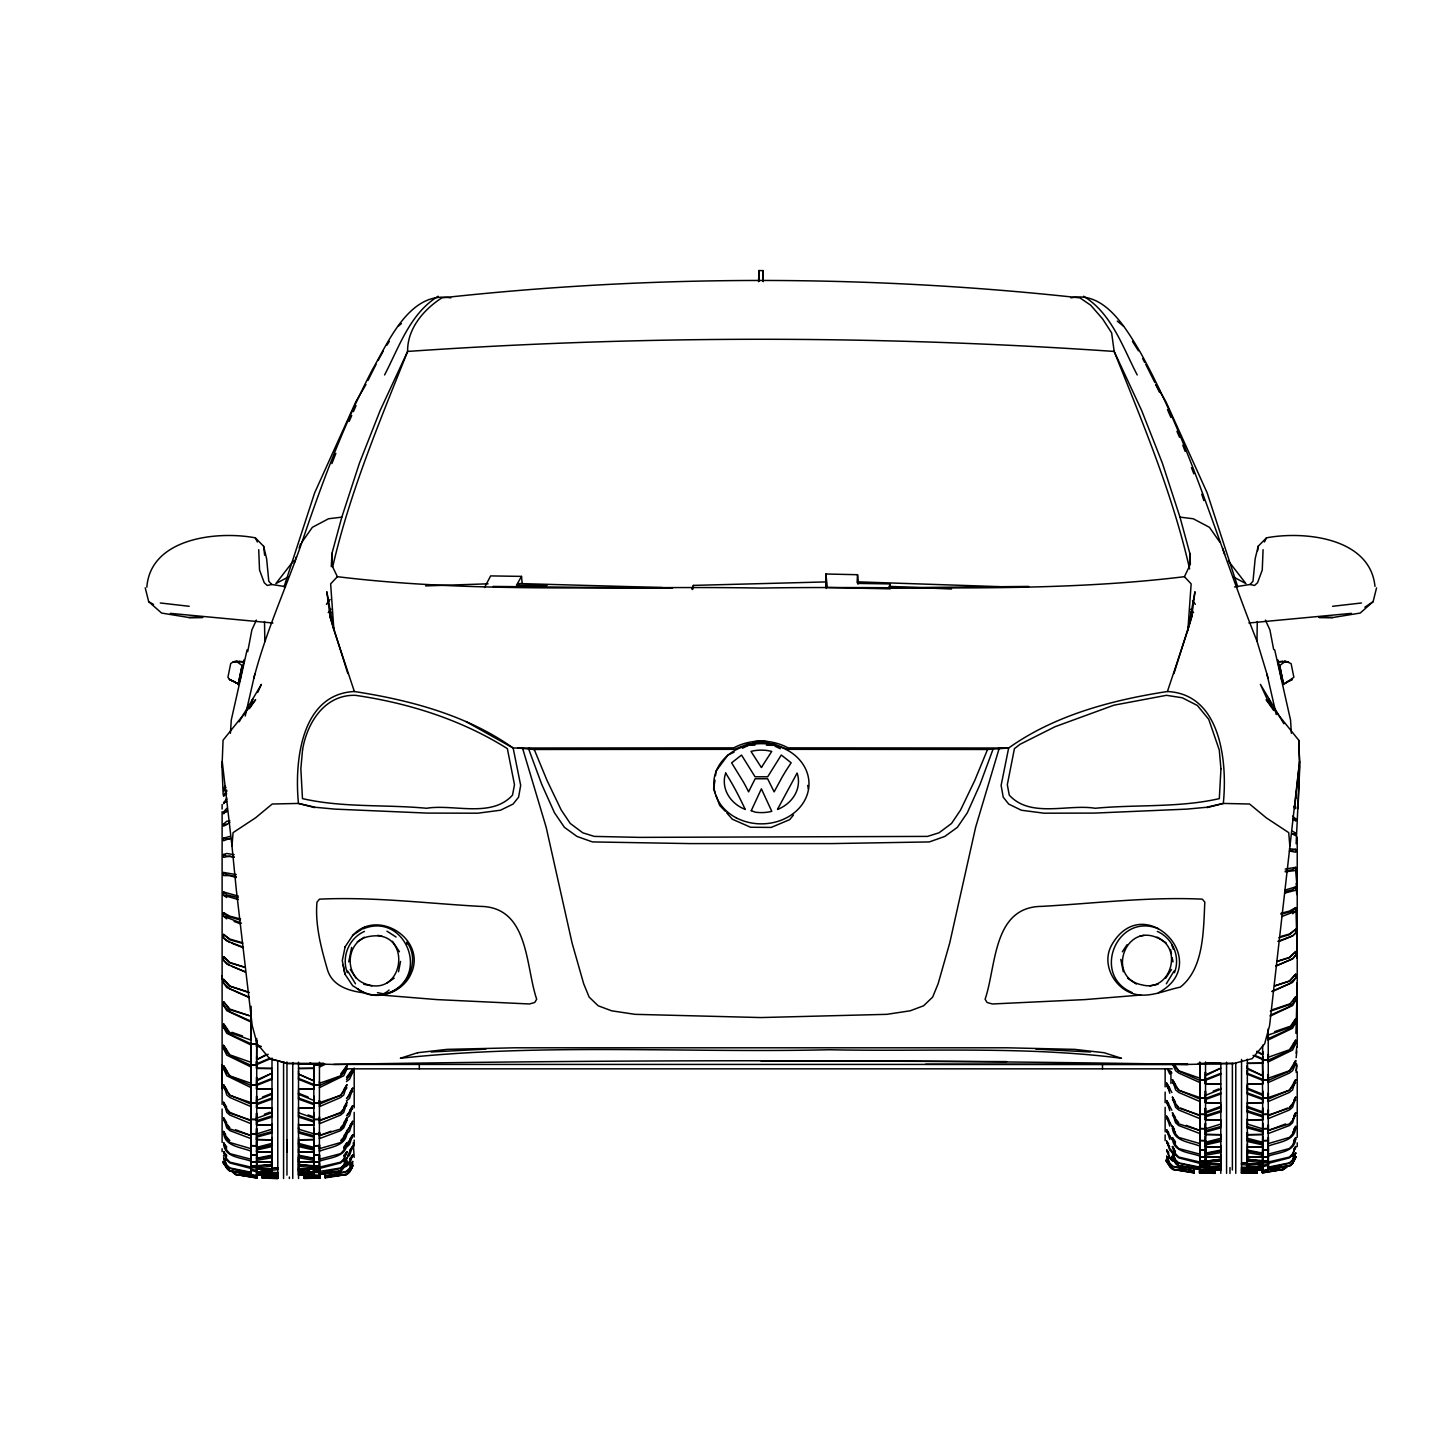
<?xml version="1.0" encoding="UTF-8"?>
<svg xmlns="http://www.w3.org/2000/svg" width="1449" height="1449" viewBox="0 0 1449 1449"><rect width="100%" height="100%" fill="white"/><g stroke="black" fill="none" stroke-linecap="round" stroke-linejoin="round"><path stroke-width="1.5" d="M222.114 1088.597L222.114 1064.635M222.114 979.126L222.114 975.793M286.956 1152.335L286.956 1139.892M298.512 1166.155L313.835 1167.948L313.98 1168.999L298.512 1169.271L298.512 1167.568M298.512 1162.116L298.512 1157.697L313.835 1160.341L313.98 1161.863L298.512 1162.116L313.69 1161.826L313.817 1166.463L298.512 1164.29M313.799 1119.479L313.69 1124.75L298.512 1125.004L313.98 1124.804L313.944 1116.817L314.089 1119.552L319.541 1119.389L313.799 1119.479L313.98 1152.027L298.512 1152.263L298.566 1140.562M319.414 1170.249L319.414 1174.469L340.624 1170.973C351.401 1156.103 348.847 1162.786 340.624 1171.118L319.414 1174.578L325.771 1173.002M308.691 1174.451L319.613 1175.32L319.468 1168.474L340.624 1162.967L343.757 1160.16L346.909 1151.611L343.757 1158.928L340.624 1162.17L319.414 1167.151L319.414 1161.21C329.666 1157.389 346.872 1157.534 346.909 1142.754L343.757 1150.234L340.624 1153.639L319.414 1159.254L319.414 1151.212C329.702 1146.974 347.217 1146.413 346.909 1131.452L343.757 1138.986L340.624 1142.518L319.414 1148.695L319.414 1138.66L340.624 1130.637L343.757 1127.865L346.909 1120.276L346.909 1117.885L343.757 1125.348L340.624 1128.97L319.414 1135.618L319.468 1100.244L319.414 1102.671L340.624 1095.408L346.909 1084.758L343.757 1094.955L340.624 1097.527L319.414 1106.638L319.505 1103.558M319.414 1102.671L319.468 1062.226M325.21 1173.654L325.21 1177.874L346.402 1174.541C349.517 1173.925 356.382 1161.156 349.644 1168.111C356.309 1159.816 349.734 1173.147 346.402 1174.378L325.21 1177.204M1194.121 1167.133L1194.121 1170.538L1172.929 1166.264L1169.796 1163.275L1166.644 1156.23L1169.796 1164.036L1172.929 1166.753L1194.121 1171.281M1199.917 1163.728L1199.917 1167.133L1178.725 1162.859L1175.592 1159.87L1172.44 1152.806L1175.592 1160.631L1178.725 1163.348L1199.917 1167.876M1199.917 1163.384L1178.725 1157.86L1175.592 1155.07L1172.44 1146.521L1175.592 1153.839L1178.725 1157.063L1199.917 1162.044L1199.917 1156.103C1189.683 1152.281 1172.458 1152.426 1172.44 1137.646L1175.592 1145.127L1178.725 1148.532L1199.917 1154.165L1199.917 1146.105C1189.629 1141.866 1172.114 1141.323 1172.44 1126.362L1175.592 1133.879L1178.725 1137.411L1199.917 1143.605L1199.863 1127.449M1199.863 1171.607L1215.023 1172.549L1199.736 1172.802L1199.7 1168.51M1205.659 1168.184L1220.819 1169.144L1205.532 1169.397L1205.532 1165.902M1220.819 1164.163L1220.819 1165.594L1205.532 1166.807L1205.659 1163.873L1220.819 1164.163L1205.351 1163.891L1205.514 1162.841L1220.819 1161.066L1220.783 1154.219M1296.801 1010.134L1296.819 982.965M1296.801 938.608L1295.931 907.798M1296.801 885.828L1296.149 870.632M1296.801 882.713L1296.149 868.784M256.672 1038.516L256.545 1046.486L260.965 1046.504M256.582 1081.57L256.6 1077.132L256.708 1080.845L271.995 1073.22L256.69 1079.922L256.654 1084.486L256.835 1088.851L271.995 1089.05L256.545 1088.942L256.582 1081.57L256.437 1084.939L250.985 1084.812L256.727 1084.848L256.708 1100.443L271.995 1094.267L271.995 1093.234L262.432 1097.056M256.545 1046.486L256.437 1043.986L250.985 1043.878L256.727 1043.878L256.545 1068.384L271.995 1068.474L256.835 1068.293L256.727 1065.015L250.985 1064.997L256.437 1065.106L256.582 1061.483L256.654 1063.856L270.075 1058.132M1205.351 1083.834L1205.405 1076.462L1205.242 1079.831L1199.79 1079.704L1205.55 1079.759L1205.659 1083.743L1220.819 1083.961L1205.351 1083.834L1205.423 1072.043L1205.532 1075.738L1220.801 1068.13M1205.423 1108.105L1205.351 1119.715L1220.819 1119.896L1205.659 1119.642L1205.55 1114.39L1199.79 1114.299L1205.242 1114.444L1205.423 1108.105L1205.477 1115.603L1220.801 1110.713L1220.819 1063.367L1205.659 1063.186M256.582 1116.817L256.437 1119.552L250.985 1119.389L256.727 1119.479L256.835 1124.75L271.995 1125.004L256.545 1124.804L256.6 1113.194L256.654 1120.711L271.995 1115.821M298.53 1172.513L298.53 1156.103L313.853 1158.711L313.98 1174.722L298.512 1175.012L313.817 1174.197M319.486 1178.146L304.308 1178.327L304.326 1174.36M304.308 1178.327L304.344 1174.179M1241.576 1167.767L1241.539 1173.219L1257.007 1173.038L1257.098 1167.767M1247.39 1152.571L1247.335 1161.066L1262.659 1162.841L1262.804 1163.891L1247.335 1164.163L1262.496 1163.873L1262.622 1166.807L1247.335 1165.594M256.727 1043.878L256.708 1059.708L268.174 1054.274M256.727 1119.479L256.437 1145.797L250.985 1145.634L256.727 1145.761L256.654 1158.711L271.995 1156.103M298.566 1148.84L298.512 1174.922L309.434 1174.396M298.566 1137.483L298.53 1145.072L313.853 1148.496L313.835 1145.833L319.541 1145.634L314.089 1145.797L313.926 1141.269L313.98 1161.863M298.566 1127.431L298.512 1132.955L313.835 1137.175L313.98 1139.62L298.512 1139.82L313.69 1139.548L313.799 1133.77L298.512 1129.151L298.566 1123.772M1220.801 1110.713L1220.801 1126.489L1205.477 1130.673L1205.496 1127.449L1205.659 1134.458L1220.819 1134.712L1205.351 1134.513L1205.423 1123.247L1205.242 1128.735L1199.79 1128.572L1205.55 1128.68L1205.242 1140.707L1199.79 1140.526L1205.55 1140.653L1205.477 1153.621L1220.801 1151.013L1220.783 1134.332M1247.39 1143.732L1247.335 1169.814L1262.804 1169.615L1262.659 1151.52M1262.496 1134.458L1247.335 1134.712L1262.804 1134.513L1262.659 1132.086L1247.335 1127.847L1247.354 1126.489L1262.677 1130.673L1262.731 1123.247L1262.622 1142.229L1247.335 1138.262M1247.354 1136.795L1247.39 1132.375L1247.335 1141.468L1262.659 1144.927L1262.804 1146.92L1247.335 1147.155L1262.496 1146.884L1262.731 1136.179L1262.804 1146.92M1247.335 1127.847L1247.39 1122.323M256.727 1065.015L256.708 1080.845L256.69 1079.922M256.654 1158.711L256.69 1156.628M298.566 1107.887L298.512 1117.052L313.835 1121.979L313.98 1124.804M758.986 281.323L759.095 270.492L758.533 281.631M1205.532 1061.936L1205.532 1075.738L1205.496 1074.832M1220.801 1088.127L1220.819 1089.159L1205.532 1095.353L1205.55 1079.759M1205.477 1153.621L1205.496 1151.52M1247.39 1118.664L1247.335 1124.044L1262.622 1128.825L1262.677 1118.809M1262.804 1119.715L1262.659 1116.889L1247.335 1111.944L1247.354 1110.713L1262.677 1115.603L1262.731 1108.105L1262.804 1119.715L1247.335 1119.896L1262.496 1119.642L1262.604 1114.39L1268.364 1114.299L1262.912 1114.444L1262.767 1111.727M1247.335 1111.944L1247.39 1102.798M256.582 1100.099L256.437 1103.178L250.985 1103.033L256.727 1103.106L256.708 1118.23L271.995 1112.705M232.565 1172.114L235.698 1174.523L256.908 1177.983L256.727 1145.761L256.654 1148.496L271.995 1145.072L271.959 1137.483M298.566 1094.756L298.512 1099.085L313.835 1104.645L313.98 1107.833L298.512 1107.996L313.69 1107.761M298.53 1097.998L313.853 1103.522L313.926 1096.042L313.817 1100.443L298.512 1094.267L298.53 1093.234L308.094 1097.056M298.512 1094.267L298.566 1090.101M332.69 566.867C349.716 492.606 379.493 422.021 407.622 351.437C407.223 328.742 423.633 309.543 441.854 297.878C653.517 274.658 868.277 274.658 1079.94 297.878L1090.735 305.232L1102.635 318.961L1111.637 332.872L1114.172 351.437L1141.649 410.502L1162.333 463.064L1179.975 517.13L1189.792 553.246L1189.647 565.798L1184.431 576.684C1044.095 593.855 901.966 585.505 760.906 588.077C619.828 585.577 477.699 593.818 337.363 576.684L330.644 583.893L333.904 630.007L354.371 691.517C409.777 700.03 467.158 715.208 513.145 748.028L520.68 785.376L518.579 797.185L513.055 804.086L500.466 810.226L477.772 813.197L427.201 813.088L335.009 809.122L315.556 807.31L298.476 803.434L272.213 804.014L255.441 817.906L233.072 832.632L231.967 845.908L236.386 890.537L252.198 1025.548L257.143 1043.769L269.677 1058.676L287.953 1063.457L333.777 1064.417L1188.017 1064.417L1233.842 1063.457L1252.117 1058.676L1264.651 1043.769L1269.596 1025.548L1299.554 761.486L1298.739 740.222L1266.172 699.632L1273.635 710.445M1220.801 1157.534L1220.819 1169.814L1205.351 1169.615L1205.55 1140.653L1205.477 1143.406L1220.801 1139.983L1220.783 1120.457M1220.783 1104.392L1220.819 1107.597L1205.532 1113.122L1205.55 1097.998L1199.79 1097.925L1205.242 1098.07L1205.405 1094.991M1247.39 1089.648L1247.335 1093.977L1262.659 1099.556L1262.804 1102.743L1247.335 1102.888L1262.496 1102.653L1262.604 1097.998L1268.364 1097.925L1262.912 1098.07L1262.767 1094.991M298.566 1075.683L298.512 1079.306L313.835 1085.446L313.98 1088.942L298.512 1089.05L313.69 1088.851L313.799 1065.015L319.541 1064.997L314.089 1065.106L313.98 1068.384L298.512 1068.474L313.69 1068.293L313.799 1065.015M1205.55 1114.39L1205.532 1128.825L1220.819 1124.044M1247.335 1074.216L1247.39 1070.576L1247.335 1074.216L1262.659 1080.338L1262.804 1083.834L1247.335 1083.961L1262.496 1083.743L1262.604 1079.759L1268.364 1079.704L1262.912 1079.831L1262.604 1059.925L1268.364 1059.889L1262.912 1060.016L1262.804 1063.276L1247.335 1063.367L1262.496 1063.186L1262.604 1059.925M271.995 1131.578L256.654 1135.762L256.69 1132.557L256.708 1147.336L271.995 1143.37M240.516 1172.458L229.902 1171.118C219.288 1156.157 221.534 1162.641 229.902 1171.118L251.112 1174.578L251.112 1168.492L229.902 1162.967L226.769 1160.16L223.617 1151.611L226.769 1158.928L229.902 1162.17L251.112 1167.151L251.112 1161.21C240.86 1157.389 223.653 1157.534 223.617 1142.754L226.769 1150.234L229.902 1153.639L251.112 1159.254L251.112 1151.212C240.806 1146.974 223.309 1146.413 223.617 1131.452L226.769 1138.986L229.902 1142.518L251.112 1148.695L251.112 1138.66L229.902 1130.637L226.769 1127.865L223.617 1117.885L226.769 1125.348L229.902 1128.97L251.112 1135.618L251.112 1123.736L229.902 1115.096L226.769 1112.415L223.617 1102.236L226.769 1109.536L229.902 1113.194L251.112 1120.204L251.112 1106.638L229.902 1097.527L226.769 1094.955L223.617 1084.758L229.902 1095.408L251.112 1102.671L251.112 1087.656L226.769 1075.774L223.617 1068.927L223.617 1065.685L229.902 1075.864L251.112 1083.309L251.112 1067.025L226.769 1055.144L223.617 1048.732L223.617 1045.29L229.902 1054.872L251.112 1062.352L251.112 1045.055L226.769 1033.336L223.617 1027.486L223.617 1023.882L229.902 1032.72L251.112 1040.147L251.112 1022.088L226.769 1010.696L223.617 1005.461L223.617 1001.766L229.902 1009.754L251.039 1016.22L250.985 1167.55L256.582 1167.677L256.69 1164.797M298.512 1074.089L313.817 1080.845L298.512 1074.089L298.566 1070.63M313.799 1145.761L314.089 1155.306L319.541 1155.125L313.799 1155.27L314.089 1162.17L319.541 1162.007L313.799 1162.152L313.98 1174.722M319.468 1170.665L319.414 1174.578L319.505 1162.641M313.147 1172.513L319.776 1172.404L319.776 1178.128L319.468 1163.475M325.264 1172.603L325.21 1177.983L325.282 1172.169M1205.496 1159.689L1205.477 1161.156L1220.801 1159.399L1220.783 1145.308M1205.659 1134.458L1205.532 1142.229L1220.819 1138.262M1276.225 714.52L1267.024 674.274L1256.971 641.074L1257.279 621.512M1257.007 1173.038L1256.772 1168.111M1286.784 1167.006L1283.633 1169.434L1262.441 1172.875L1262.604 1157.045L1268.364 1156.9L1262.912 1157.063L1262.767 1156.067M1262.804 1163.891L1262.912 1157.063M1272.476 1168.166L1289.429 1166.01C1294.029 1164.145 1299.807 1148.025 1292.58 1163.601L1289.429 1166.01L1268.237 1169.47L1268.292 1158.385M313.727 1159.635L313.799 1155.27M313.926 1151.792L313.944 1167.677L319.541 1167.55L313.926 1167.188M319.468 1157.66L319.414 1161.21L319.505 1154.925M319.414 1159.254L319.468 1155.741M319.468 1145.38L319.414 1151.212L319.505 1144.619M826.202 588.457L826.31 581.918L693.401 585.396L691.68 589.037M857.935 584.201L857.971 581.864L999.466 586.646M1262.496 1156.737L1262.604 1150.162L1268.364 1150.017L1262.912 1150.198L1262.731 1146.684L1262.804 1156.755L1247.335 1157.008L1262.496 1156.737L1262.622 1161.355L1247.335 1159.182M1268.237 1156.103L1268.364 1147.662L1268.237 1156.103C1278.471 1152.281 1295.696 1152.426 1295.714 1137.646L1293.685 1140.435M1268.237 1146.105L1268.364 1137.483L1268.237 1146.105C1278.525 1141.866 1296.04 1141.323 1295.714 1126.362L1293.685 1129.332M313.835 1137.175L313.926 1128.354L313.853 1135.762L298.53 1131.578M313.98 1139.62L313.926 1128.354M319.414 1135.618L319.468 1132.557L319.414 1138.66L319.505 1131.85M1247.354 1139.983L1262.677 1143.406L1262.731 1136.179M1270.918 1171.027L1283.633 1169.434L1286.784 1166.825L1283.633 1169.252L1262.441 1172.784L1262.514 1167.785M1262.804 1134.513L1262.731 1123.247M1293.685 1115.929L1295.714 1112.778L1292.58 1122.758L1289.429 1125.547L1268.237 1133.553L1268.364 1127.793M1295.714 1112.778L1292.58 1120.258L1289.429 1123.863L1268.237 1130.51L1268.364 1124.859L1268.237 1133.553M1292.671 1159.345L1295.714 1156.465L1292.58 1163.42L1289.429 1165.847L1268.237 1169.361L1268.364 1155.27L1268.292 1159.707M313.835 1169.289L313.853 1168.166M319.468 1117.433L319.414 1123.736L340.624 1115.096L343.757 1112.415L346.909 1102.236L343.848 1107.145M1268.237 1118.628L1268.364 1113.393L1268.237 1118.628L1289.429 1110.006L1292.58 1107.308L1295.714 1097.147L1293.685 1100.407M1268.237 1115.096L1268.364 1109.988L1268.237 1115.096L1289.429 1108.087L1292.58 1104.446L1295.714 1097.147M1268.292 1165.666L1268.237 1028.79M298.512 1112.705L313.817 1118.23L313.926 1113.194L313.853 1120.711L298.53 1115.821M313.926 1113.194L313.835 1116.98L308.094 1114.933M1247.335 1107.597L1262.622 1113.122L1262.731 1108.105M1268.292 1164.905L1268.364 1160.196M1268.292 1152.553L1268.364 1149.546M313.727 1106.203L313.799 1103.106L319.541 1103.033L314.089 1103.178L313.944 1100.099L313.98 1107.833M313.835 1104.645L313.835 1099.356M1262.804 1102.743L1262.659 1094.249L1247.354 1088.127L1247.39 1084.993L1247.335 1089.159L1262.622 1095.353L1262.731 1090.952L1262.677 1098.414L1247.354 1092.908M1268.237 1101.548L1268.364 1096.911L1268.237 1101.548L1289.429 1092.437L1292.58 1089.865L1295.714 1079.65L1293.685 1082.983M1268.237 1097.581L1268.364 1093.089L1268.237 1097.581L1289.429 1090.3L1295.714 1079.65M1268.292 1142.754L1268.364 1139.892M319.505 1116.799L319.414 1120.204L340.624 1113.194L343.757 1109.536L346.909 1102.236M313.98 1088.942L313.69 1068.293M1199.826 1161.681L1199.736 1164.761L1206.293 1163.837L1199.681 1164.561M1262.804 1083.834L1262.731 1072.043L1262.622 1075.738L1247.335 1068.982L1247.39 1065.522L1247.354 1068.13L1262.622 1075.738L1262.496 1063.186M1268.237 1082.548L1268.364 1078.581L1268.237 1082.548L1289.429 1073.075L1292.58 1070.684L1295.714 1063.82L1295.714 1060.577L1293.685 1063.928M256.582 1153.821L256.437 1155.306L250.985 1155.125L256.727 1155.27L256.437 1162.17L250.985 1162.007L256.727 1162.152L256.437 1166.336L250.985 1166.155L271.995 1164.507M256.69 1170.194L256.545 1174.722L256.727 1155.27M313.835 1085.446L313.944 1081.57M319.468 1081.244L319.414 1083.309L340.624 1075.864L346.909 1065.685L346.909 1068.927L343.757 1075.774L319.414 1087.656M1205.405 1148.713L1205.242 1150.198L1199.79 1150.017L1205.55 1150.162L1205.242 1157.063L1199.79 1156.9L1205.55 1157.045L1205.55 1162.605L1199.79 1162.442L1199.79 1061.954M1205.496 1165.087L1209.861 1165.666M1262.659 1080.338L1262.767 1076.462L1262.677 1079.378L1247.354 1073.311M1268.237 1078.201L1268.364 1074.397L1268.237 1078.201L1289.429 1070.757L1295.714 1060.577M313.98 1068.384L313.853 1063.856M1268.237 1061.918L1268.364 1058.694L1268.237 1061.918L1292.58 1050.036L1295.714 1043.624L1295.714 1040.183L1292.671 1045.182M1262.912 1060.016L1262.767 1056.393L1262.804 1063.276M1262.767 1056.393L1262.659 1059.527L1253.077 1055.397M1268.237 1057.263L1268.364 1054.202L1268.237 1057.263L1289.429 1049.764L1295.714 1040.183M223.2 795.157L222.005 767.191L223.055 740.222L255.622 699.632L249.391 708.652M256.437 1043.986L256.582 1040.165L256.69 1042.519M1296.13 843.716L1299.789 767.191L1298.739 740.222M222.005 767.191L222.24 761.486L231.967 845.908M256.545 1088.942L256.69 1085.446L271.995 1079.306L271.959 1075.683M267.63 1174.36L271.995 1174.614L256.69 1174.686L256.835 1168.963L271.995 1169.271L256.545 1168.999L256.69 1167.948L271.995 1166.155M1199.482 1167.767L1199.555 1173.038L1199.863 1167.278L1206.365 1167.405L1199.555 1167.296L1199.863 1158.385M1298.069 808.651L1299.554 761.486M1268.237 1039.965L1268.364 1037.502L1268.237 1039.965L1292.58 1028.229L1295.714 1022.378L1295.714 1018.774L1292.671 1023.682M1263.075 549.678L1262.26 570.037L1257.551 582.715L1254.562 585.468L1250.07 584.49L1234.548 586.936M256.727 1103.106L256.835 1107.761L271.995 1107.996L256.545 1107.833L256.69 1104.645L271.995 1099.085L271.959 1094.756M1205.55 1097.998L1205.659 1102.653L1220.819 1102.888L1205.351 1102.743L1205.514 1099.556L1220.819 1093.977M298.512 1169.271L313.69 1168.963L313.817 1174.505L298.512 1174.686L302.895 1174.36M331.296 566.668L332.002 553.246L341.819 517.13L359.461 463.064L380.145 410.502L407.622 351.437C642.704 335.226 879.09 335.226 1114.172 351.437C1142.573 422.691 1172.639 493.946 1189.611 568.968M1205.351 1119.715L1205.514 1116.889L1220.819 1111.944L1220.783 1108.63M825.894 574.003L827.288 587.515L890.229 588.837L889.758 583.911L858.514 583.422L857.536 574.71L825.894 574.003L825.731 586.519L826.31 581.918M857.102 582.697L857.536 574.71M889.523 588.149L889.758 583.911M298.512 1174.251L313.817 1174.505L313.835 1170.194M317.44 1177.258L304.308 1178.037L319.631 1178.091L319.631 1173.599M518.76 585.976L518.887 583.549L662.356 587.533M256.835 1139.548L271.995 1139.82L256.545 1139.62L256.69 1137.175L271.995 1132.955L271.959 1123.772M1205.351 1134.513L1205.514 1132.086L1220.819 1127.847M230.427 733.266L231.26 720.099L247.073 649.913M271.995 1155.143L256.708 1158.222L256.835 1151.973L271.995 1152.263L256.545 1152.027L256.69 1150.035L271.995 1146.576L271.959 1140.562M1220.819 1150.035L1205.532 1153.132L1205.659 1146.884L1220.819 1147.155L1205.351 1146.92L1205.514 1144.927L1220.819 1141.468M1376.55 587.859L1373.109 601.679L1360.213 613.054L1332.736 617.546L1319.405 617.654M1296.149 1072.423L1296.819 1065.739M715.552 775.686L716.023 771.067L727.996 754.983L734.063 752.176M1294.537 808.651L1299.029 766.974M1296.149 1057.716L1296.819 1051.231M1296.149 1070.557L1296.819 1064.109M277.773 1060.559L277.791 1178.435L262.631 1178.146L262.486 1173.599L262.341 1178.128L262.504 1174.415M1296.112 1053.188L1296.819 1046.631M1205.242 1161.229L1199.79 1161.066L1205.55 1161.229L1205.242 1162.605M1257.678 550.747L1258.167 546.255L1266.48 537.833C1304.335 530.751 1370.193 537.724 1374.974 586.374M256.654 1172.947L271.995 1171.861M262.45 1176.353L277.791 1175.266M1199.681 1171.245L1215.023 1170.158L1215.023 1173.328L1199.736 1172.495M1205.477 1167.84L1220.819 1166.753M365.257 983.853C404.977 998.759 412.82 929.008 370.02 936.344C346.166 939.224 342.87 976.028 365.365 983.853M1173.962 673.531L1191.658 616.984L1194.972 591.735L1187.89 630.007L1167.423 691.517C1112.017 700.03 1054.637 715.208 1008.649 748.028L1001.114 785.376L1003.215 797.185L1008.739 804.086L1021.328 810.226L1044.023 813.197L1094.593 813.088L1186.785 809.122L1206.238 807.31L1223.318 803.434L1249.581 804.014L1266.372 817.906L1288.722 832.632L1289.827 845.908M1156.519 937.412C1183.851 947.157 1170.738 992.565 1142.12 984.903C1106.511 978.274 1124.08 923.629 1156.628 937.449M313.835 1169.868L313.98 1168.89M715.009 780.232L713.596 788.89L715.172 793.074M692.676 589.544L693.401 585.396M240.063 680.016L239.846 681.175L244.12 659.893L243.758 660.726M247.725 651.633L251.891 629.844L256.382 620.118M240.788 674.781L242.635 665.58M348.756 961.846L351.636 947.429M398.511 971.754L400.558 961.448M1174.433 972.714C1180.627 956.901 1172.875 938.209 1157.316 931.399M345.116 946.795L342.272 960.615L345.025 974.289M242.092 665.562L238.197 684.544L242.092 665.562L237.944 662.483L239.52 661.378L243.776 661.776L233.253 661.831L230.699 663.588L227.928 677.244L229.395 679.4L238.397 683.837L229.395 679.4L233.506 681.501M1295.931 1033.391L1296.801 1002.581M253.829 678.386C265.855 631.601 286.196 587.551 302.044 541.998C321.859 483.278 343.558 424.955 372.248 369.912C388.893 340.968 409.94 290.506 450.766 297.896M329.847 616.242L330.843 611.931M245.207 716.06L254.77 674.274M1262.496 1169.633L1247.335 1169.814L1247.335 1059.201M251.003 705.591L252.687 699.215L250.713 705.518M256.69 1172.748L271.995 1173.581L256.835 1173.292M262.486 1177.131L262.486 1176.153M1199.718 1172.024L1199.718 1171.064M1205.351 1169.615L1220.819 1169.578L1205.514 1168.619L1205.514 1167.659M1191.658 616.984L1187.89 630.007L1191.15 583.893L1184.431 576.684M313.835 1173.726L313.835 1172.748L298.512 1171.861M319.631 1177.131L319.631 1176.153L304.308 1175.266L304.308 1178.435L319.776 1178.128M1256.971 641.074L1256.971 641.074C1218.247 544.426 1190.698 442.941 1139.892 351.509C1125.312 327.275 1104.102 290.633 1071.028 297.896M1003.813 748.028L999.194 748.3L975.63 827.252L949.693 943.118L938.119 983.744L932.649 997.093L923.593 1005.787L910.171 1010.804L886.824 1014.336L760.906 1017.56L634.988 1014.336L611.623 1010.804L598.202 1005.787L589.145 997.093L583.675 983.744L572.101 943.118L546.164 827.252L522.6 748.3L517.981 748.028L534.246 749.477L734.263 749.332L748.046 743.989L760.906 742.431L773.748 743.989L787.532 749.332L987.548 749.477L1008.649 748.028L788.057 747.865C771.375 738.881 750.419 738.881 733.737 747.865L513.145 748.028L465.835 721.53M294.31 563.027L296.411 556.615M299.182 548.048L300.577 543.755M1262.767 1161.627L1262.767 1160.703M1258.167 546.255L1255.178 558.68L1253.005 581.248L1250.07 584.49M284.04 586.827L314.668 492.787L355.893 401.681L365.981 384.474M993.271 748.572L980.031 784.416L967.334 812.762L957.372 827.343L944.802 836.435L929.352 841.923L831.889 843.59L689.905 843.59L592.442 841.923L576.992 836.435L564.422 827.343L554.478 812.762L541.763 784.416L528.432 748.318L534.246 749.477L547.07 780.54L561.27 810.1L570.254 823.449L582.752 832.795L594.289 836.399L639.607 837.377L927.505 836.399L939.043 832.795L951.54 823.449L960.524 810.1L974.724 780.54L987.548 749.477M331.893 463.608L335.842 453.428M349.644 1139.331L352.705 1134.857L349.553 1144.493L346.402 1147.336M349.644 1126.018L352.705 1121.291L349.553 1131.271L346.402 1134.042M352.705 1134.857L347.452 1144.746M349.644 1150.325L352.705 1146.159L349.553 1155.324L346.402 1158.149M1295.714 1126.362L1292.58 1133.879L1289.429 1137.411L1268.237 1143.605M352.705 1121.291L347.452 1131.18M352.705 1146.159L347.452 1155.904M1295.714 1137.646L1292.58 1145.127L1289.429 1148.532L1268.237 1154.165M349.644 1110.55L352.705 1105.659L349.553 1115.821L346.402 1118.519M342.163 1167.477L346.402 1166.373L349.553 1163.583L352.705 1155.034L349.553 1162.352L346.402 1165.576M1268.237 1163.384L1289.429 1157.86L1292.58 1155.07L1295.714 1146.521L1292.58 1153.839L1289.429 1157.063L1268.237 1162.044M352.705 1105.659L347.452 1115.386M349.155 421.442L351.727 415.519M353.447 411.57L356.019 405.648M349.644 1093.18L352.705 1088.163L349.553 1098.378L346.402 1100.932M319.414 1173.273L340.624 1168.455L343.757 1165.739L346.909 1157.914L343.757 1164.978L340.624 1167.966L312.984 1172.513M1268.237 1167.876L1289.429 1163.348L1292.58 1160.631L1295.714 1152.806L1292.58 1159.87L1289.429 1162.859L1268.237 1167.133M352.705 1088.163L347.452 1097.599M325.21 1176.679L346.402 1171.861L349.553 1169.144L352.705 1161.319L349.553 1168.383L346.402 1171.372L325.21 1175.646L325.21 1172.241M257.687 692.459L261.381 684.399L239.139 721.837M346.492 1077.313L352.705 1069.09L352.705 1072.332L349.553 1079.179L346.402 1081.588M1295.714 1156.465L1292.58 1163.149L1289.429 1165.865L1283.071 1166.554M352.705 1069.09L347.452 1078.092M225.193 786.191L223.617 789.85M352.705 1165.304L349.553 1171.933L346.402 1174.541L329.448 1176.679M384.583 374.947C399.109 347.09 410.013 313.491 438.178 296.248M1264.452 541.962L1266.48 537.833M367.992 380.435L376.034 364.369M352.705 1165.793L349.553 1171.915L346.402 1174.36L337.925 1175.284M484.527 587.497L490.65 575.905L521.513 576.394L522.147 583.222M378.135 360.493L383.369 350.785M225.718 786.916L223.617 791.245L225.718 787.568M343.757 1166.354L346.909 1160.703M349.553 1169.778L352.705 1164.108M1295.714 1018.774L1289.429 1027.631L1268.237 1035.057L1268.292 1033.825L1268.292 1038.625L1289.519 1029.044L1295.714 1022.378M349.553 1169.089L352.705 1163.547M521.513 576.394L516.442 585.215L547.052 585.505M1292.671 1001.386L1295.714 996.677L1295.714 1000.371L1292.58 1005.588L1270.157 1016.111M346.909 1065.685L340.714 1073.908M343.848 1089.757L346.909 1084.758M1166.318 983.799L1174.052 971.084M226.769 791.299L223.617 796.171L226.769 790.158M1295.714 996.677L1289.429 1004.646L1270.356 1011.185M386.955 345.152L389.328 341.403M343.848 1122.613L346.909 1117.885M344.989 946.976L352.85 935.221L364.641 927.269M352.596 935.601C377.573 907.581 427.002 939.604 411.118 973.529C402.768 993.181 374.693 1002.744 357.305 988.743M1122.341 951.776L1126.996 944.784M1165.684 978.202L1171.516 969.472M343.848 1135.925L346.909 1131.452M1272.095 991.623L1292.58 982.44L1295.714 977.912L1295.714 974.181L1289.519 980.955L1274.667 985.773M302.044 541.998L312.35 527.327L328.543 518.76L341.819 517.13M346.909 1087.764L340.714 1095.136L319.468 1104.138M352.705 1091.169L346.492 1098.559M1295.714 1082.657L1289.519 1090.046L1268.292 1099.03M346.909 1068.927L340.714 1076.172L319.468 1085.5M352.705 1072.332L346.492 1079.577M1295.714 1063.82L1289.519 1071.065L1268.292 1080.411M346.909 1104.971L340.714 1112.361L319.468 1120.892M352.705 1108.376L346.492 1115.784M1295.714 1099.863L1289.519 1107.271M1295.714 1043.624L1289.519 1050.634L1268.292 1060.161M226.769 799.594L223.617 803.706L226.769 797.982M346.909 1120.276L340.714 1127.612M352.705 1123.681L346.492 1131.017M343.848 1146.92L346.909 1142.754M1292.671 1119.352L1295.714 1115.169M1275.953 965.94L1292.58 959.003L1295.714 955.253L1295.714 951.54L1289.519 957.68L1276.786 961.575M1295.714 974.181L1289.429 981.172L1274.595 986.063M346.909 1133.48L340.714 1140.617M352.705 1136.885L346.492 1144.022M1292.671 1132.375L1295.714 1128.391M1295.714 1000.371L1289.519 1006.584L1270.23 1015.242M328.235 612.655L330.988 609.178M327.42 602.856L330.1 599.469M326.442 604.324L329.231 600.846M343.848 1155.414L346.909 1151.611M349.644 1158.82L352.705 1155.034M1293.685 1149.039L1295.714 1146.521M1279.865 941.162L1292.671 935.927L1295.714 932.921L1295.714 929.28L1289.519 934.714L1278.906 937.72M343.848 1148.151L346.909 1144.402M349.644 1151.557L352.705 1147.807M1293.685 1141.794L1295.714 1139.294M293.314 561.071L275.853 583.603L288.369 576.937M793.472 815.044L789.669 819.645L771.23 827.415L750.6 827.252L732.361 819.228L726.673 812.817M1295.714 977.912L1289.519 983.617L1272.15 991.225M343.848 1156.32L346.909 1152.843M349.644 1159.725L352.705 1156.248M1293.685 1150.053L1295.714 1147.735M226.769 810.444L223.617 813.758L223.617 811.929L226.769 808.397M343.848 1161.283L346.909 1157.914M1295.714 951.54L1289.429 957.427L1276.714 961.393M1295.714 955.253L1292.671 958.622L1276.008 966.03M1293.685 1155.052L1295.714 1152.806M1292.671 913.758L1295.714 911.149L1295.714 907.617L1292.671 910.95L1281.025 914.428M343.848 1161.844L346.909 1158.711M349.644 1165.25L352.705 1162.116M1292.671 1156.737L1295.714 1153.603M1285.191 892.982L1295.714 890.229L1295.714 886.879L1292.671 889.722L1285.281 891.606M1295.714 932.921L1292.58 935.855L1277.873 941.361M1292.671 1159.598L1295.714 1156.791M1278.036 660.726L1277.674 659.893L1278.018 661.776L1282.293 661.378L1283.85 662.483L1279.702 665.562L1283.597 684.544L1287.672 681.428M145.244 587.859L148.686 601.679L161.582 613.054L189.058 617.546L202.896 617.202M340.624 1170.973C351.292 1154.889 349.082 1161.935 340.624 1171.136M1286.784 1166.554L1283.633 1169.271L1270.918 1170.647M229.902 822.489L223.617 826.165L223.617 823.956L226.769 821.257L229.902 820.822M1295.714 929.28L1289.429 933.989L1280.952 936.452M1364.867 607.203L1373.109 601.679M398.258 326.188L401.427 323.616M349.644 1168.256L352.705 1165.902M1285.191 871.809L1295.714 870.487L1295.714 867.353L1292.671 869.69L1285.281 871.03M389.038 990.011C381.033 998.27 367.231 995.246 358.809 989.504M1158.421 992.746C1214.733 962.589 1144.04 888.762 1111.818 944.784C1099.682 965.903 1117.378 993.887 1140.761 995.046C1154.165 995.952 1167.206 989.739 1180.229 987.167C1204.246 968.493 1203.394 929.425 1204.825 902.147L1202.308 899.159C1148.876 896.623 1095.227 903.379 1041.867 906.368C992.583 906.712 996.459 966.121 985.103 999.212L987.059 1002.473L992.33 1003.976L1084.939 999.593L1140.761 995.046M364.478 931.399C348.919 938.209 341.167 956.901 347.362 972.714M357.287 941.868L364.279 937.195M387.209 982.875L394.2 978.202M389.781 992.493C430.878 975.268 404.615 911.856 363.391 928.755M1295.714 911.149L1281.731 916.583M229.902 838.283L223.617 840.764L223.617 838.21L229.902 836.363M1289.429 850.98L1295.714 852.211L1295.714 849.349L1289.519 851.233M1295.714 907.617L1289.429 911.077L1280.952 913.323M1286.024 682.896L1293.866 677.244L1291.095 663.588L1284.774 660.925M1288.288 681.501L1292.399 679.4L1283.397 683.837L1279.702 665.562M264.823 641.074L264.515 621.512M742.468 748.191L748.952 745.148L754.929 745.184M266.254 1054.492L256.708 1059.708L256.6 1056.756M319.414 1067.025L325.192 1064.381M319.468 1065.269L323.344 1063.548M1207.415 1073.981L1218.899 1068.964M256.69 1064.635L270.094 1058.857M223.617 795.175L226.678 793.943M1268.292 1115.784L1287.6 1108.032M1205.514 1080.338L1220.819 1074.216M1213.157 1091.188L1218.899 1088.887M256.654 1084.486L271.995 1078.418M1205.477 1079.378L1220.801 1073.311M1292.671 834.28L1295.714 833.103L1295.714 835.656L1292.58 834.063M319.468 1135.545L331.06 1131.216M1268.292 1130.437L1285.661 1123.935M271.995 1097.998L256.654 1103.522L256.6 1096.042L256.545 1107.833M1220.801 1092.908L1205.477 1098.414L1205.423 1090.952L1205.532 1095.353M264.334 1114.245L270.075 1112.198M1207.415 1111.202L1220.801 1106.402M1274.667 1031.616L1289.519 1026.508M1272.548 1009.681L1289.519 1003.976M256.69 1121.979L271.995 1117.052L271.959 1107.887M271.995 1129.151L256.708 1133.933L250.985 1133.661L256.437 1133.824L256.6 1128.354L256.545 1139.62M234.14 857.192L229.902 856.087L223.617 857.319L223.617 854.457L226.769 853.497L234.14 854.638M1295.714 886.879L1285.191 890.03M1262.441 1166.789L1268.799 1165.141M1207.18 807.6L1223.318 803.434C1227.502 762.011 1220.964 694.053 1167.423 691.517M237.02 660.925L233.253 661.831L239.52 661.378M1262.441 1165.449L1268.799 1163.964M285.453 586.646L271.724 584.49L267.232 585.468L264.243 582.715L259.534 570.037L258.719 549.678M1262.441 1171.281L1281.514 1167.206M223.617 802.293L226.678 801.659M1262.441 1170.538L1279.395 1167.133M1285.191 869.038L1295.714 867.353M1139.91 936.145L1144.04 935.329M1149.818 985.9L1158.059 984.269M1292.671 819.446L1295.714 818.848L1295.714 821.058L1292.58 818.594M997.691 748.572L999.194 748.3M271.995 1157.697L256.69 1160.341L256.545 1161.863L271.995 1162.116L256.835 1161.826L256.708 1166.463L271.995 1164.29M383.804 993.797C406.807 991.641 421.242 960.633 406.771 942.158L407.006 944.024M354.371 691.517C300.849 694.053 294.31 762.011 298.476 803.434L314.614 807.6M1289.429 848.842L1295.714 849.349M277.791 1167.695L271.253 1168.619L277.791 1167.912L277.791 1169.578L271.235 1170.339M1220.819 1159.182L1205.532 1161.355L1205.659 1156.737L1220.819 1157.008L1205.351 1156.755L1205.514 1155.233L1220.819 1152.589L1220.801 1151.013M1351.446 613.362L1248.893 622.998M330.01 1172.458L338.486 1171.39M1262.441 1172.114L1266.68 1171.571M1361.499 602.983L1332.573 606.298M752.973 741.816L760.906 740.892L768.821 741.816M1199.718 1166.246L1206.274 1165.485M330.01 1172.114L336.367 1171.426M329.448 1176.226L333.687 1175.755M1272.476 1167.713L1276.714 1167.242M229.811 839.098L223.617 838.21M256.708 1171.915L271.995 1170.683M262.504 1175.32L277.791 1174.088M1199.736 1170.212L1215.023 1168.999M383.587 993.851L377.465 992.674M1262.659 1168.619L1247.335 1169.524L1262.804 1169.615M261.037 1170.774L271.995 1170.14M273.408 1173.799L277.791 1173.563M1199.681 1169.343L1212.831 1168.582M431.186 1051.992L485.85 1049.112M1245.905 1173.02L1241.539 1173.219L1241.558 1059.418M1028.718 586.428L849.313 588.185M425.644 585.903L488.059 583.82M1318.898 617.202L1332.736 617.546M1262.912 1161.229L1268.364 1161.066L1247.354 1159.399M314.089 1084.939L319.541 1084.812L313.799 1084.848L313.817 1100.443M1262.604 1140.653L1268.364 1140.526L1262.912 1140.707L1262.767 1138.769M313.799 1133.77L319.541 1133.661L314.089 1133.824L313.944 1131.488M1262.604 1128.68L1268.364 1128.572L1262.912 1128.735L1262.767 1126.38M298.512 1152.263L313.69 1151.973L313.817 1158.222L298.512 1155.143M313.69 1173.292L298.512 1173.581L313.98 1173.292M319.486 1176.697L304.308 1176.986L319.776 1176.715M1248.042 1167.441L1241.539 1167.568L1248.169 1167.459M256.708 1174.505L271.995 1174.251M262.45 1175.393L262.486 1178.091L277.791 1177.657M236.259 877.569L229.902 875.613L223.617 875.594L223.617 872.461L236.259 874.58M333.777 1064.417C618.506 1059.527 903.307 1059.527 1188.017 1064.417L925.585 1064.291M223.617 811.929L226.678 811.911M323.58 1063.294L287.953 1063.457L269.677 1058.676M766.43 745.184L773.223 745.347M758.914 270.601L762.88 270.601L763.261 281.631M298.947 1063.983L323.833 1064.001M347.362 1068.837L1172.187 1068.837M1215.023 1173.002L1199.718 1173.002L1199.772 1167.767M1241.539 1173.002L1256.863 1173.002M262.486 1178.091L277.791 1178.091L264.678 1177.258M760.906 1060.831L1006.747 1061.592M1198.214 1063.294L1233.842 1063.457M1205.351 1063.276L1220.819 1063.367M189.058 617.546L202.389 617.654M256.835 1046.377L261.164 1046.413M672.481 588.222L493.077 586.428M1247.335 1169.144L1262.622 1169.397L1262.496 1168.184L1247.335 1168.474L1262.804 1168.202L1247.335 1166.753M1241.539 1172.549L1256.826 1172.802L1256.718 1171.607L1241.539 1171.897L1257.007 1171.607L1241.539 1170.158M304.308 1177.657L319.613 1177.91M1205.351 1168.202L1220.819 1168.474M1205.477 1166.88L1205.514 1169.578L1220.819 1169.923L1205.659 1169.633L1205.55 1150.162M1199.555 1171.607L1215.023 1171.897M271.995 1058.042L271.995 1175.012L256.708 1174.197M262.341 1176.715L277.791 1176.986L262.631 1176.697M1199.555 1173.038L1215.023 1173.328L1215.023 1168.256L1215.023 1169.271M256.545 1174.722L271.995 1175.012M262.341 1178.128L277.791 1178.435M148.686 601.679L153.558 604.45M250.985 1167.55L256.6 1167.188M889.07 586.374L951.54 589M1210.658 1173.02L1215.023 1173.219L1214.986 1167.749M261.074 1174.396L271.995 1174.922L271.995 1162.641M1035.944 1049.112L1090.608 1051.992M1258.293 1165.666L1262.659 1165.087M1243.749 1168.582L1256.863 1168.51M298.53 1170.14L309.488 1170.774M1282.293 661.378L1288.541 661.831L1278.018 661.776L1281.948 681.175L1281.586 678.349M1241.539 1168.999L1256.826 1170.212M298.512 1170.683L313.817 1171.915M272.901 622.998L170.348 613.362M528.414 748.898L534.246 749.477M189.221 606.298L160.296 602.983M1185.083 1166.554L1178.725 1165.847C1167.822 1151.176 1170.792 1157.588 1178.725 1166.028L1199.917 1169.47L1199.863 1164.09M1191.44 1167.242L1195.679 1167.713M1179.287 1169.959L1185.644 1170.647M240.516 1172.114L229.902 1170.955L226.769 1168.51C219.415 1151.629 225.138 1168.745 229.902 1170.973L251.112 1174.469M244.175 1175.284L235.698 1174.36L232.565 1171.915L235.698 1174.541L256.908 1177.204M248.413 1175.755L256.908 1176.679M298.53 1164.507L319.541 1166.155L314.089 1166.336L313.799 1162.152M319.649 1169.669L313.093 1168.908L319.613 1169.868M1248.114 1165.231L1241.539 1164.471L1241.558 1162.804L1248.132 1163.565L1243.731 1162.895M313.075 1170.593L319.631 1171.353M1179.975 517.13L1193.251 518.76L1209.444 527.327L1219.75 541.998M1195.679 1168.166L1178.725 1166.01L1175.592 1163.601C1168.292 1146.376 1173.817 1163.529 1178.725 1165.865L1199.917 1169.361L1199.863 1164.38M1185.644 1171.027L1172.929 1169.434C1164.634 1161.029 1162.279 1154.527 1172.929 1169.434L1194.121 1172.875L1194.121 1168.546M1189.883 1171.571L1194.121 1172.114M244.754 1173.002L251.112 1173.799M363.373 992.746C348.358 990.899 331.966 985.628 327.365 969.417C321.117 947.773 314.976 924.661 316.969 902.147L319.486 899.159C372.918 896.623 426.567 903.379 479.945 906.368C529.211 906.712 525.353 966.121 536.691 999.212L534.735 1002.473L529.465 1003.976L436.855 999.593L381.033 995.046M234.068 857.011L226.678 856.214L223.617 854.457M1172.929 1169.271C1168.148 1167.043 1162.46 1149.926 1169.796 1166.825L1172.929 1169.252L1194.121 1172.784L1194.067 1167.803L1194.121 1172.875M235.698 1171.861L256.908 1176.371L256.908 1177.983L235.698 1174.378L232.565 1171.643M1262.677 1153.621L1247.354 1151.013L1247.335 1152.589L1262.659 1155.233L1262.804 1156.755M223.617 823.956L226.678 824.553M236.187 876.536L226.678 874.798L223.617 872.461M1158.403 928.755C1117.179 911.856 1090.916 975.268 1132.013 992.493M377.754 935.329L381.884 936.145M363.735 984.269L371.976 985.9M1247.335 1150.035L1262.622 1153.132L1262.496 1146.884M251.112 1172.241L229.902 1167.966L226.769 1164.978L223.617 1157.914L226.769 1165.739L229.902 1168.455L251.112 1172.966M235.698 1171.372L256.908 1175.646L256.908 1171.897L250.55 1170.249M298.512 1146.576L313.835 1150.035M238.306 897.674L226.678 894.83L223.617 891.986L223.617 895.337L226.678 897.511M238.379 896.134L223.617 891.986M250.55 1169.053L256.908 1170.557L256.908 1166.934M271.724 584.49L268.79 581.248L266.616 558.68L263.627 546.255L255.314 537.833C217.368 530.678 150.533 537.923 146.838 587.207M240.425 920.079L226.678 916.058L223.617 912.725L223.617 916.257L226.678 918.865M298.512 1143.37L313.817 1147.336L313.69 1139.548M240.516 918.974L229.902 916.185L223.617 912.725M242.563 943.408L229.811 939.803L223.617 934.388L223.617 938.028L229.811 942.43M242.635 942.774L229.902 939.097L223.617 934.388M244.682 967.334L229.811 962.788L223.617 956.648L223.617 960.361L226.769 964.11L245.316 971.862M244.754 967.153L229.902 962.534L223.617 956.648M248.92 992.239L229.811 986.063L223.617 979.289L223.617 983.02L226.769 987.548L249.174 997.582M248.993 992.565L229.902 986.28L223.617 979.289M1199.917 1115.096L1178.725 1108.087L1175.592 1104.446L1172.44 1097.147L1175.592 1107.308L1178.725 1110.006L1199.917 1118.628L1199.917 1130.51L1178.725 1123.863L1175.592 1120.258L1172.44 1112.778L1175.592 1122.758L1178.725 1125.547L1199.917 1133.553L1199.79 1124.859L1199.863 1130.437L1186.351 1125.384M248.92 1015.514L229.811 1009.084L223.617 1001.766M1199.917 1097.581L1199.79 1093.089L1199.917 1097.581L1178.725 1090.3L1172.44 1079.65L1175.592 1089.865L1178.725 1092.437L1199.917 1101.548L1199.863 1115.784L1180.573 1108.032M238.379 899.539L223.617 895.337M231.949 1032.34L242.563 1035.999M1199.917 1078.201L1199.79 1074.397L1199.917 1078.201L1178.725 1070.757L1174.016 1063.892M1247.354 1106.402L1262.659 1111.872M234.068 921.455L240.425 923.81M235.607 1129.767L251.039 1135.545L250.985 1132.901L251.112 1138.66L250.985 1129.966L251.112 1135.618M241.476 923.158L223.617 916.257M298.53 1078.418L313.853 1084.486M231.749 943.19L243.323 947.809M251.039 1120.892L250.985 1118.501L251.112 1123.736L251.039 1120.892L229.811 1112.361L223.617 1104.971M243.396 947.248L226.769 940.944L223.617 938.028M231.749 966.248L245.261 971.935M251.112 1102.671L250.985 1098.179L251.112 1106.638L251.039 1104.138L229.811 1095.136L223.617 1087.764M1255.015 1055.488L1262.677 1058.748L1262.731 1051.648L1262.622 1054.618L1256.899 1051.902M310.014 1062.986L313.835 1064.635M249.119 997.166L229.811 988.707L223.617 983.02M251.039 1085.5L250.985 1083.689L251.112 1087.656L251.039 1085.5L229.811 1076.172L223.617 1068.927M251.039 1021.201L229.811 1011.692L223.617 1005.461M251.039 1065.269L250.985 1063.783L251.112 1067.025L251.039 1065.269L229.811 1055.741L223.617 1048.732M251.039 1043.733L250.985 1042.61L251.112 1045.055L251.039 1043.733L229.811 1034.133L223.617 1027.486M1256.917 1051.177L1262.622 1054.618L1262.677 1045.218M774.998 746.199L780.341 748.735M229.811 965.432L223.617 960.361M1292.58 831.255L1295.714 833.103M1233.425 576.937L1245.941 583.603L1228.48 561.071M386.974 931.2L396.084 937.032M358.446 989.269L352.632 985.7L344.898 974.09L343.141 965.125M762.88 270.601L762.808 281.305M1157.516 937.195L1166.264 943.027M1127.594 978.202L1136.324 984.034M1083.617 296.248C1111.781 313.491 1122.685 347.09 1137.211 374.947M1117.251 321.098L1123.536 326.188M1292.58 816.149L1295.714 818.848M1172.929 1161.265L1169.796 1158.476L1166.644 1149.926L1168.673 1152.444M234.122 681.428L235.77 682.896M1172.929 1153.06L1169.796 1150.216L1166.644 1141.069L1168.673 1143.841M1178.635 1107.271L1172.44 1099.863M229.811 1140.617L223.617 1133.48M1178.635 1122.504L1172.44 1115.169M229.811 1127.612L223.617 1120.276M1172.929 1160.468L1169.796 1157.244L1166.644 1149.926M1293.631 806.441L1295.714 808.651L1295.714 806.821M1172.929 1151.937L1169.796 1148.532L1166.644 1141.069M1172.44 1152.806L1174.469 1155.052M1166.644 1156.23L1168.673 1158.457M223.617 1157.914L225.646 1160.16M1171.879 1139.657L1166.644 1129.767L1169.796 1139.403M1169.796 1070.63L1171.879 1072.985M1172.44 1147.735L1175.483 1151.212M1166.644 1151.14L1168.673 1153.458M223.617 1152.843L226.678 1156.32M725.261 811.223L719.7 805.445L715.987 795.229M1171.879 1092.492L1166.644 1083.055L1169.796 1093.271M1171.879 1126.072L1166.644 1116.183L1169.796 1126.163M1171.879 1110.278L1166.644 1100.552L1169.796 1110.713M1172.44 1139.294L1175.483 1143.044M1166.644 1142.7L1169.687 1146.467M223.617 1144.402L226.678 1148.151M1172.44 1146.521L1174.469 1149.039M223.617 1151.611L226.678 1155.414M1192.563 600.846L1195.353 604.324M1190.806 609.178L1193.559 612.655M1172.44 1128.391L1175.483 1132.375M1166.644 1131.796L1169.687 1135.781M1172.44 1137.646L1175.483 1141.812M223.617 1142.754L226.678 1146.92M1166.644 1118.592L1169.687 1122.758M1166.644 1103.269L1169.687 1107.561M1167.659 1068.674L1169.687 1071.554M1172.44 1082.657L1178.635 1090.046L1199.863 1099.03L1199.917 1101.548L1199.79 1078.581L1199.917 1082.548L1178.725 1073.075L1175.592 1070.684L1172.44 1063.82L1178.635 1071.065L1199.863 1080.411L1199.917 1063.168M1166.644 1086.062L1169.687 1090.409M1172.44 1126.362L1174.469 1129.332M1166.644 1129.767L1168.673 1132.738M223.617 1131.452L225.646 1134.44M392.462 941.289L399.453 951.776M350.278 969.472L356.11 978.202M1283.868 723.739L1260.413 684.399L1267.803 700.537M1172.44 1112.778L1175.483 1117.505M1166.644 1116.183L1168.673 1119.334M223.617 1117.885L226.678 1122.613M1132.466 341.403L1138.425 350.785M223.617 1023.882L226.678 1028.772M1172.44 1097.147L1175.483 1102.037M1166.644 1100.552L1168.673 1103.812M223.617 1102.236L226.678 1107.145M1172.44 1079.65L1175.483 1084.667M1166.644 1083.055L1169.687 1088.072M347.742 971.084L355.476 983.799M223.617 1045.29L226.678 1050.29M223.617 1084.758L226.678 1089.757M223.617 1065.685L226.678 1070.72M1168.745 1162.786L1166.644 1158.457M1142.627 358.537L1144.71 362.431M1145.761 364.369L1154.817 382.445M255.314 537.833L257.342 541.962M337.363 576.684L332.147 565.798L332.002 553.246M1159.381 392.118L1155.722 384.383L1165.92 401.681L1207.126 492.787L1237.754 586.827M1265.412 620.118L1269.904 629.844L1273.671 649.569M1167.423 1068.945L1169.796 1074.089M1167.496 409.596L1170.919 417.493M1176.932 431.331L1179.522 437.254M1182.801 445.278L1185.173 451.382M1191.476 467.683L1193.849 473.805M1171.734 944.839L1173.237 949.059M347.832 673.531L330.137 616.984L326.822 591.735L333.904 630.007L330.137 616.984M1201.728 494.181L1203.865 500.593M1222.612 548.048L1224.695 554.46M1271.081 705.518L1269.107 699.215L1270.791 705.591M262.631 1178.146L277.791 1178.327L277.791 1172.404M1190.951 611.931L1191.947 616.242M1267.024 674.274L1267.966 678.386M1274.722 649.913L1290.552 720.099L1291.367 733.266M1278.779 663.769L1279.92 669.184M807.673 785.412L808.433 789.017M1170.575 949.493L1171.39 953.605M1172.205 957.735L1173.038 961.846M1120.82 959.383L1123.283 971.754M1280.282 671.05L1281.007 674.781M1205.351 1163.801L1205.514 1164.761M256.545 1168.89L256.69 1169.868M263.627 546.255L264.624 555.239M1296.112 888.002L1296.819 894.576M1296.149 883.473L1296.819 889.958M353.248 1142.844L354.19 1157.334M1189.792 553.246L1190.372 564.422M256.582 1061.483L256.545 1068.384M250.985 1102.019L251.039 1104.138M1199.79 1113.393L1199.863 1115.784M1205.496 1094.249L1205.351 1102.743M1199.863 1140.291L1199.917 1146.105L1199.79 1137.483L1199.917 1143.605M256.69 1099.356L256.708 1100.443M251.039 1147.843L250.985 1142.591L251.112 1151.212L251.039 1145.38M1199.863 1152.553L1199.79 1147.662L1199.917 1154.165M1199.79 1155.27L1199.863 1159.707M250.985 1160.377L251.039 1164.797M251.039 1157.66L250.985 1152.77L251.039 1169.198M1205.496 1111.872L1205.532 1113.122M1205.477 1163.076L1205.496 1164.181M1199.863 1165.666L1199.79 1160.196L1199.917 1169.47M256.6 1113.194L256.545 1124.804M256.654 1168.166L256.69 1169.289M251.039 1170.774L250.985 1165.286L251.112 1174.578L251.039 1166.517M1199.79 1149.546L1199.917 1165.141M251.039 1166.807L251.112 1170.249M1205.423 1136.179L1205.351 1146.92M256.6 1141.269L256.545 1152.027M1262.659 1159.689L1262.677 1161.156M1205.55 1161.192L1205.659 1169.633M1199.863 1150.651L1199.917 1156.103M271.959 1070.63L271.995 1074.089M256.727 1166.3L256.908 1177.983M251.039 1155.741L251.112 1161.21M251.039 1163.475L251.112 1168.492M1262.659 1102.037L1262.622 1113.122M313.799 1103.106L313.817 1118.23M271.959 1090.101L271.995 1094.267M1262.496 1083.743L1262.622 1095.353M313.835 1156.628L313.853 1158.711M271.959 1148.84L271.995 1172.513M1296.801 931.073L1296.819 958.224M1297.217 837.142L1297.217 1047.21M1297.217 1071.753L1297.217 1137.284M1297.217 1142.79L1297.217 1146.539M1295.714 797.185L1295.714 798.616M1268.292 1163.384L1268.237 1169.47M1262.441 1168.546L1262.441 1172.875M1235.78 1063.403L1235.762 1173.382M1232.374 1063.403L1232.374 1169.995M1229.984 1167.586L1229.984 1173.4M1226.56 1062.171L1226.579 1173.4M1220.819 1161.066L1220.801 1173.382M1170.937 1071.753L1170.937 1083.49M1165.141 1069.145L1165.141 1086.895M1165.141 1092.111L1165.141 1102.707M1165.141 1107.326L1165.141 1131.868M1165.141 1134.929L1165.141 1140.689M1102.49 1064.309L1102.49 1068.819M419.304 1064.309L419.304 1068.819M354.19 1068.04L354.19 1107.797M354.19 1112.434L354.19 1136.976M354.19 1140.037L354.19 1145.797M298.512 1062.208L298.548 1178.49M292.752 1062.534L292.752 1178.508M289.365 1177.041L289.365 1178.508M286.956 1061.918L286.956 1175.103M283.569 1061.918L283.569 1178.49M251.112 1006.276L251.112 1017.017M223.617 1155.215L223.617 1156.211M222.114 804.449L222.114 809.085M222.114 811.639L222.114 1104.392M222.114 1109.028L222.114 1142.392M222.114 1148.713L222.114 1151.647M1220.946 768.839L1219.315 798.616C1178.761 807.908 1136.433 804.358 1095.209 808.27C1068.112 803.833 1030.293 818.377 1009.265 795.103L1007.309 784.706L1014.427 748.644L1020.042 744.297L1055.144 726.673L1113.901 705.192L1166.445 695.321L1182.239 697.766L1197.399 705.5L1208.738 719.32L1219.261 749.948L1220.946 768.839M302.533 749.948L300.849 768.839L302.479 798.616C343.033 807.908 385.38 804.358 426.604 808.27C453.682 803.833 491.519 818.377 512.529 795.103L514.486 784.706L507.367 748.644C461.688 719.827 408.672 703.037 355.349 695.321C324.703 694.451 306.989 722.761 302.533 749.948M725.677 773.096L724.79 776.247A37.094 31.244 0 0 0 741.779 807.89L745.239 809.448L744.786 808.47A131.877 29.36 69.1 0 0 739.425 797.439L737.776 794.215A92.519 20.594 69.1 0 0 733.103 785.521L731.455 782.623A131.569 29.288 69.1 0 0 726.112 773.784L725.677 773.096M751.252 810.679L755.309 812.183A37.094 31.244 0 0 0 769.781 811.802L771.774 811.295L761.377 788.836L751.252 810.679M777.95 808.524L777.533 809.43L778.837 808.94A37.094 31.244 0 0 0 797.511 774.291L797.077 773.114L777.95 808.524M749.387 790.194L748.608 791.86L746.144 787.042A110.667 24.633 69.1 0 0 743.482 782.134L731.618 762.826L741.508 755.074L755.056 776.791L767.698 776.791L781.283 755.02L791.154 762.79L786.264 770.234A169.334 37.692 -69.1 0 0 782.08 777.225L774.146 791.86L767.608 778.765L755.146 778.765L749.387 790.194M225.193 785.793L223.617 789.017L225.193 785.956M761.848 766.738L761.377 767.535L751.017 751.433L752.991 750.926A37.094 31.244 0 0 1 767.445 750.546L771.756 751.397L761.848 766.738M417.602 1052.735L400.359 1058.259C542.741 1042.99 686.536 1053.133 829.444 1049.746C926.726 1051.811 1024.66 1045.906 1121.435 1058.259L1104.192 1052.735L1074.669 1049.366L1006.838 1047.79L514.956 1047.79L447.125 1049.366L417.602 1052.735M1268.364 1162.442L1262.604 1162.605L1268.364 1162.442M277.791 1172.676L271.162 1172.549L277.791 1172.676M251.039 1038.915L250.985 1037.882L251.112 1040.147L251.039 1038.915M251.039 1060.704L250.985 1059.291L251.112 1062.352L251.039 1060.704M251.039 1081.244L250.985 1079.505L251.112 1083.309L251.039 1081.244M1199.863 1112.325L1199.79 1109.988L1199.917 1118.628L1199.863 1112.325M251.039 1117.433L250.985 1115.096L251.112 1120.204L251.039 1117.433M736.201 817.797A47.618 40.119 0 0 0 808.959 785.104A47.618 40.119 0 0 0 738.972 748.372A47.618 40.119 0 0 0 736.201 817.797"/></g></svg>
